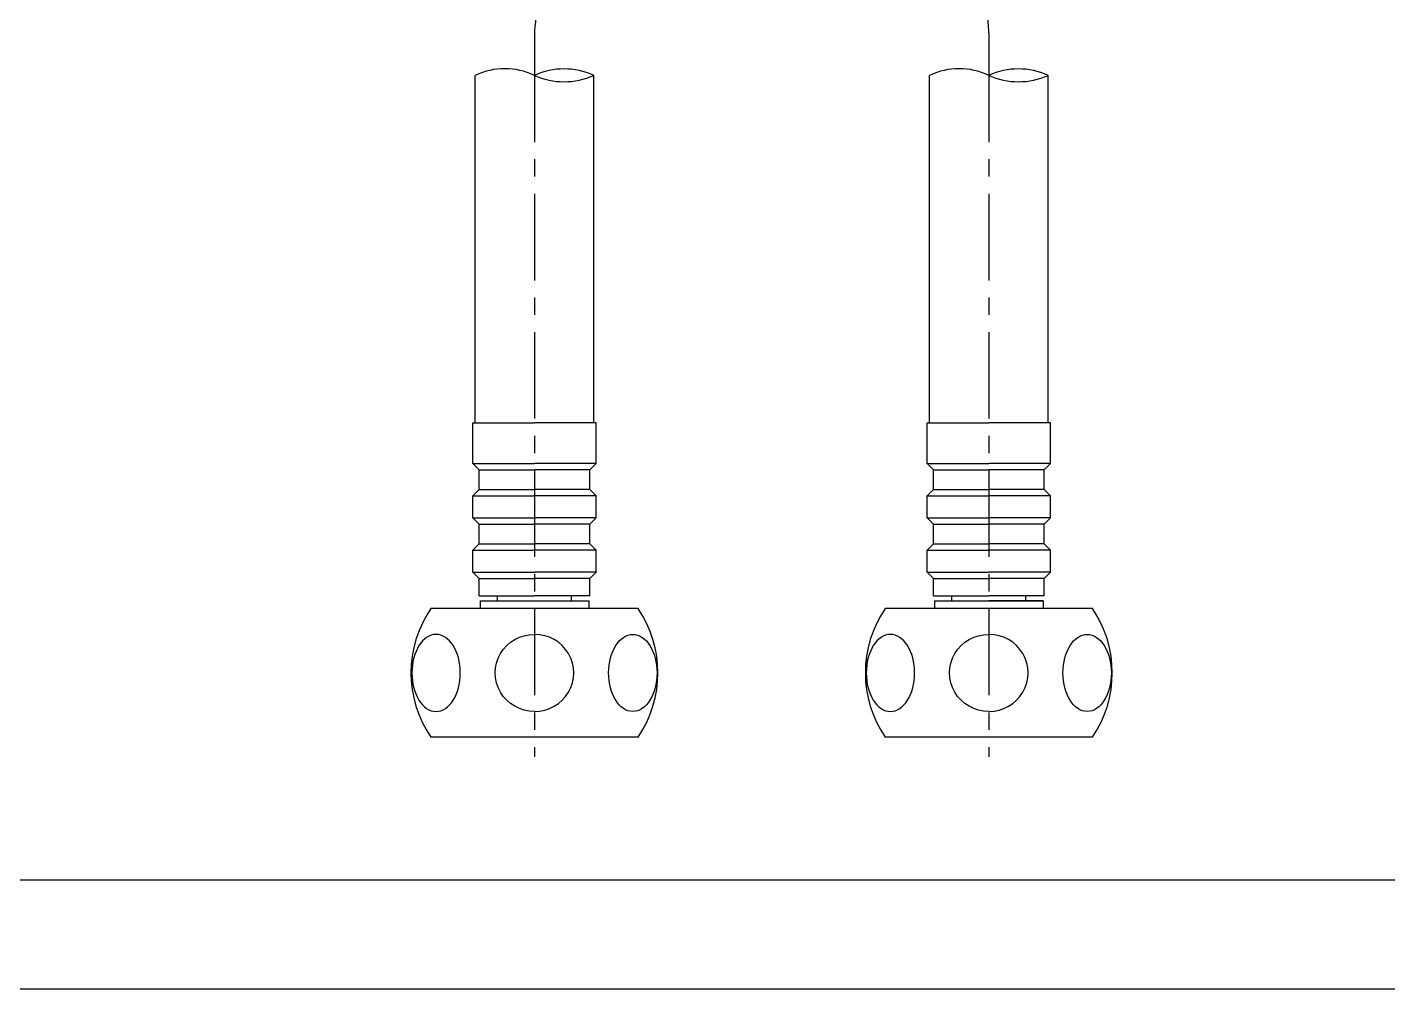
# Model space of a CAD drawing. Extents: x 39525 to 40119, y 15845 to 16265.
# Drawn here: x 39843.2 to 39980.9, y 15845 to 15942.3 of the extents above; entities that cross this region are included whole.
import ezdxf

# ---------------------------------------------------------------- set-up
doc = ezdxf.new("R2010")
doc.units = 0
doc.header["$LTSCALE"] = 7
doc.header["$MEASUREMENT"] = 0
doc.linetypes.add('CENTER', pattern=[2, 1.25, -0.25, 0.25, -0.25])
doc.linetypes.add('CENTER2', pattern=[1.125, 0.75, -0.125, 0.125, -0.125])
doc.layers.get('0').update_dxf_attribs({"color": 2, "linetype": 'CONTINUOUS'})
for name, color, linetype in [('CENTER', 1, 'CENTER2'), ('DWG', 7, 'CONTINUOUS'), ('TXT', 4, 'CONTINUOUS'), ('W', 7, 'CONTINUOUS')]:
    doc.layers.add(name, color=color, linetype=linetype)

msp = doc.modelspace()

# ---------------------------------------------------------------- linework, layer by layer
at = {"linetype": 'Continuous'}
msp.add_lwpolyline([(39524.64928, 15845.01461), (40118.64928, 15845.01461), (40118.64928, 16265.01461), (39524.64928, 16265.01461)], close=True, dxfattribs=at)
at = {"color": 2, "linetype": 'Continuous'}
for centre, radius, start, end in [((39891.51187, 15931.10253), 7.03918, 64.7742565, 115.2257435), ((39897.51187, 15930.86974), 7.25045, 65.5582797, 114.4417206), ((39897.51187, 15944.09005), 7.2677, 245.6200827, 294.3799173), ((39937.51119, 15931.10253), 7.03918, 64.7742565, 115.2257435), ((39943.51119, 15930.86974), 7.25045, 65.5582797, 114.4417206), ((39943.51119, 15944.09005), 7.2677, 245.6200827, 294.3799173)]:
    msp.add_arc(centre, radius, start, end, dxfattribs=at)
at = {"layer": 'CENTER', "linetype": 'CENTER'}
for p, q in [((39894.51187, 15939.47042), (39894.51187, 15868.49267)), ((39940.51119, 15939.47042), (39940.51119, 15868.49267))]:
    msp.add_line(p, q, dxfattribs=at)
for points in [[(39906.41049, 15954.2314), (39903.11078, 15947.85881), (39895.95645, 15946.05291), (39894.51187, 15939.47042)], [(39928.61049, 15954.2314), (39931.91228, 15947.85881), (39939.06661, 15946.05291), (39940.51119, 15939.47042)]]:
    msp.add_spline(points, degree=3, dxfattribs=at)
at = {"layer": 'DWG'}
for p, q in [((39888.51187, 15902.29267), (39888.51187, 15937.47042)), ((39900.51187, 15902.29267), (39900.51187, 15937.47042)), ((39934.51119, 15902.29267), (39934.51119, 15937.47042)), ((39946.51119, 15902.29267), (39946.51119, 15937.47042)), ((39888.26187, 15902.29267), (39894.51187, 15902.29267)), ((39888.26187, 15898.17638), (39888.26187, 15902.29267)), ((39900.76187, 15902.29267), (39894.51187, 15902.29267)), ((39900.76187, 15898.17638), (39900.76187, 15902.29267)), ((39934.26119, 15902.29267), (39940.51119, 15902.29267)), ((39934.26119, 15898.17638), (39934.26119, 15902.29267)), ((39946.76119, 15902.29267), (39940.51119, 15902.29267)), ((39946.76119, 15898.17638), (39946.76119, 15902.29267)), ((39888.26187, 15898.17638), (39894.51187, 15898.17638)), ((39888.26187, 15898.17638), (39888.91187, 15897.52638)), ((39888.89698, 15897.54127), (39894.51187, 15897.54127)), ((39888.91187, 15895.55897), (39888.91187, 15897.52638)), ((39900.76187, 15898.17638), (39894.51187, 15898.17638)), ((39900.12676, 15897.54127), (39894.51187, 15897.54127)), ((39900.76187, 15898.17638), (39900.11187, 15897.52638)), ((39900.11187, 15895.55897), (39900.11187, 15897.52638)), ((39934.26119, 15898.17638), (39940.51119, 15898.17638)), ((39934.26119, 15898.17638), (39934.91119, 15897.52638)), ((39934.8963, 15897.54127), (39940.51119, 15897.54127)), ((39934.91119, 15895.55897), (39934.91119, 15897.52638)), ((39946.76119, 15898.17638), (39940.51119, 15898.17638)), ((39946.12608, 15897.54127), (39940.51119, 15897.54127)), ((39946.76119, 15898.17638), (39946.11119, 15897.52638)), ((39946.11119, 15895.55897), (39946.11119, 15897.52638)), ((39888.26187, 15894.90897), (39888.91187, 15895.55897)), ((39888.26187, 15894.90897), (39894.51187, 15894.90897)), ((39888.26187, 15892.67638), (39888.26187, 15894.90897)), ((39888.91187, 15895.5627), (39894.51187, 15895.5627)), ((39900.11187, 15895.5627), (39894.51187, 15895.5627)), ((39900.76187, 15894.90897), (39894.51187, 15894.90897)), ((39900.76187, 15894.90897), (39900.11187, 15895.55897)), ((39900.76187, 15892.67638), (39900.76187, 15894.90897)), ((39934.26119, 15894.90897), (39934.91119, 15895.55897)), ((39934.26119, 15894.90897), (39940.51119, 15894.90897)), ((39934.26119, 15892.67638), (39934.26119, 15894.90897)), ((39934.91119, 15895.5627), (39940.51119, 15895.5627)), ((39946.11119, 15895.5627), (39940.51119, 15895.5627)), ((39946.76119, 15894.90897), (39940.51119, 15894.90897)), ((39946.76119, 15894.90897), (39946.11119, 15895.55897)), ((39946.76119, 15892.67638), (39946.76119, 15894.90897)), ((39888.26187, 15892.67638), (39894.51187, 15892.67638)), ((39888.26187, 15892.67638), (39888.91187, 15892.02638)), ((39888.91187, 15892.02638), (39894.51187, 15892.02638)), ((39888.91187, 15890.05897), (39888.91187, 15892.02638)), ((39900.76187, 15892.67638), (39894.51187, 15892.67638)), ((39900.11187, 15892.02638), (39894.51187, 15892.02638)), ((39900.76187, 15892.67638), (39900.11187, 15892.02638)), ((39900.11187, 15890.05897), (39900.11187, 15892.02638)), ((39934.26119, 15892.67638), (39940.51119, 15892.67638)), ((39934.26119, 15892.67638), (39934.91119, 15892.02638)), ((39934.91119, 15892.02638), (39940.51119, 15892.02638)), ((39934.91119, 15890.05897), (39934.91119, 15892.02638)), ((39946.76119, 15892.67638), (39940.51119, 15892.67638)), ((39946.11119, 15892.02638), (39940.51119, 15892.02638)), ((39946.76119, 15892.67638), (39946.11119, 15892.02638)), ((39946.11119, 15890.05897), (39946.11119, 15892.02638)), ((39888.26187, 15889.40897), (39888.91187, 15890.05897)), ((39888.26187, 15889.40897), (39894.51187, 15889.40897)), ((39888.26187, 15887.17638), (39888.26187, 15889.40897)), ((39888.91187, 15890.05897), (39894.51187, 15890.05897)), ((39900.11187, 15890.05897), (39894.51187, 15890.05897)), ((39900.76187, 15889.40897), (39894.51187, 15889.40897)), ((39900.76187, 15889.40897), (39900.11187, 15890.05897)), ((39900.76187, 15887.17638), (39900.76187, 15889.40897)), ((39934.26119, 15889.40897), (39934.91119, 15890.05897)), ((39934.26119, 15889.40897), (39940.51119, 15889.40897)), ((39934.26119, 15887.17638), (39934.26119, 15889.40897)), ((39934.91119, 15890.05897), (39940.51119, 15890.05897)), ((39946.11119, 15890.05897), (39940.51119, 15890.05897)), ((39946.76119, 15889.40897), (39940.51119, 15889.40897)), ((39946.76119, 15889.40897), (39946.11119, 15890.05897)), ((39946.76119, 15887.17638), (39946.76119, 15889.40897)), ((39888.26187, 15887.17638), (39894.51187, 15887.17638)), ((39888.26187, 15887.17638), (39888.91187, 15886.52638)), ((39888.91187, 15886.52638), (39894.51187, 15886.52638)), ((39888.91187, 15884.79267), (39888.91187, 15886.52638)), ((39900.76187, 15887.17638), (39894.51187, 15887.17638)), ((39900.11187, 15886.52638), (39894.51187, 15886.52638)), ((39900.76187, 15887.17638), (39900.11187, 15886.52638)), ((39900.11187, 15884.79267), (39900.11187, 15886.52638)), ((39934.26119, 15887.17638), (39940.51119, 15887.17638)), ((39934.26119, 15887.17638), (39934.91119, 15886.52638)), ((39934.91119, 15886.52638), (39940.51119, 15886.52638)), ((39934.91119, 15884.79267), (39934.91119, 15886.52638)), ((39946.76119, 15887.17638), (39940.51119, 15887.17638)), ((39946.11119, 15886.52638), (39940.51119, 15886.52638)), ((39946.76119, 15887.17638), (39946.11119, 15886.52638)), ((39946.11119, 15884.79267), (39946.11119, 15886.52638)), ((39888.91187, 15884.79267), (39894.51187, 15884.79267)), ((39890.76187, 15884.29267), (39890.76187, 15884.79267)), ((39900.11187, 15884.79267), (39894.51187, 15884.79267)), ((39898.26187, 15884.29267), (39898.26187, 15884.79267)), ((39934.91119, 15884.79267), (39940.51119, 15884.79267)), ((39936.76119, 15884.29267), (39936.76119, 15884.79267)), ((39946.11119, 15884.79267), (39940.51119, 15884.79267)), ((39944.26119, 15884.29267), (39944.26119, 15884.79267)), ((39905.01187, 15883.49267), (39884.01187, 15883.49267)), ((39889.01187, 15884.29267), (39889.01187, 15883.49267)), ((39900.01187, 15884.29267), (39900.01187, 15883.49267)), ((39951.01119, 15883.49267), (39930.01119, 15883.49267)), ((39935.01119, 15884.29267), (39935.01119, 15883.49267)), ((39946.01119, 15884.29267), (39940.51119, 15884.29267)), ((39946.01119, 15884.29267), (39946.01119, 15883.49267)), ((39905.01187, 15870.49267), (39884.01187, 15870.49267)), ((39951.01119, 15870.49267), (39930.01119, 15870.49267))]:
    msp.add_line(p, q, dxfattribs=at)
for centre, start, end in [((39893.57437, 15876.99267), 145.7945421, 214.2054579), ((39895.44937, 15876.99267), 325.7945421, 34.2054579), ((39939.57369, 15876.99267), 145.7945421, 214.2054579), ((39941.44869, 15876.99267), 325.7945421, 34.2054579)]:
    msp.add_arc(centre, 11.5625, start, end, dxfattribs=at)
at = {"layer": 'DWG', "extrusion": (0, 0, -1)}
for centre in [(39884.55258, 15876.98502), (39930.5519, 15876.98502)]:
    msp.add_ellipse(centre, major_axis=(0, 3.90287), ratio=0.627611633, dxfattribs=at)
for centre in [(39894.51187, 15876.98502), (39940.51119, 15876.98502)]:
    msp.add_ellipse(centre, major_axis=(-3.98229, 0), ratio=0.980057325, start_param=4.71238898, end_param=7.853981634, dxfattribs=at)
at = {"layer": 'DWG'}
for centre in [(39894.51187, 15876.98502), (39940.51119, 15876.98502)]:
    msp.add_ellipse(centre, major_axis=(3.98229, 0), ratio=0.980057325, start_param=4.71238898, end_param=7.853981634, dxfattribs=at)
for centre in [(39904.47117, 15876.98502), (39950.47048, 15876.98502)]:
    msp.add_ellipse(centre, major_axis=(0, 3.90287), ratio=0.627611633, dxfattribs=at)
at = {"layer": 'TXT', "color": 4, "linetype": 'Continuous'}
msp.add_line((40104.64928, 15856.01461), (39550.64928, 15856.01461), dxfattribs=at)
at = {"layer": 'W'}
for p, q in [((39889.01187, 15884.29267), (39900.01187, 15884.29267)), ((39935.01119, 15884.29267), (39946.01119, 15884.29267))]:
    msp.add_line(p, q, dxfattribs=at)

doc.saveas('drawing.dxf')
